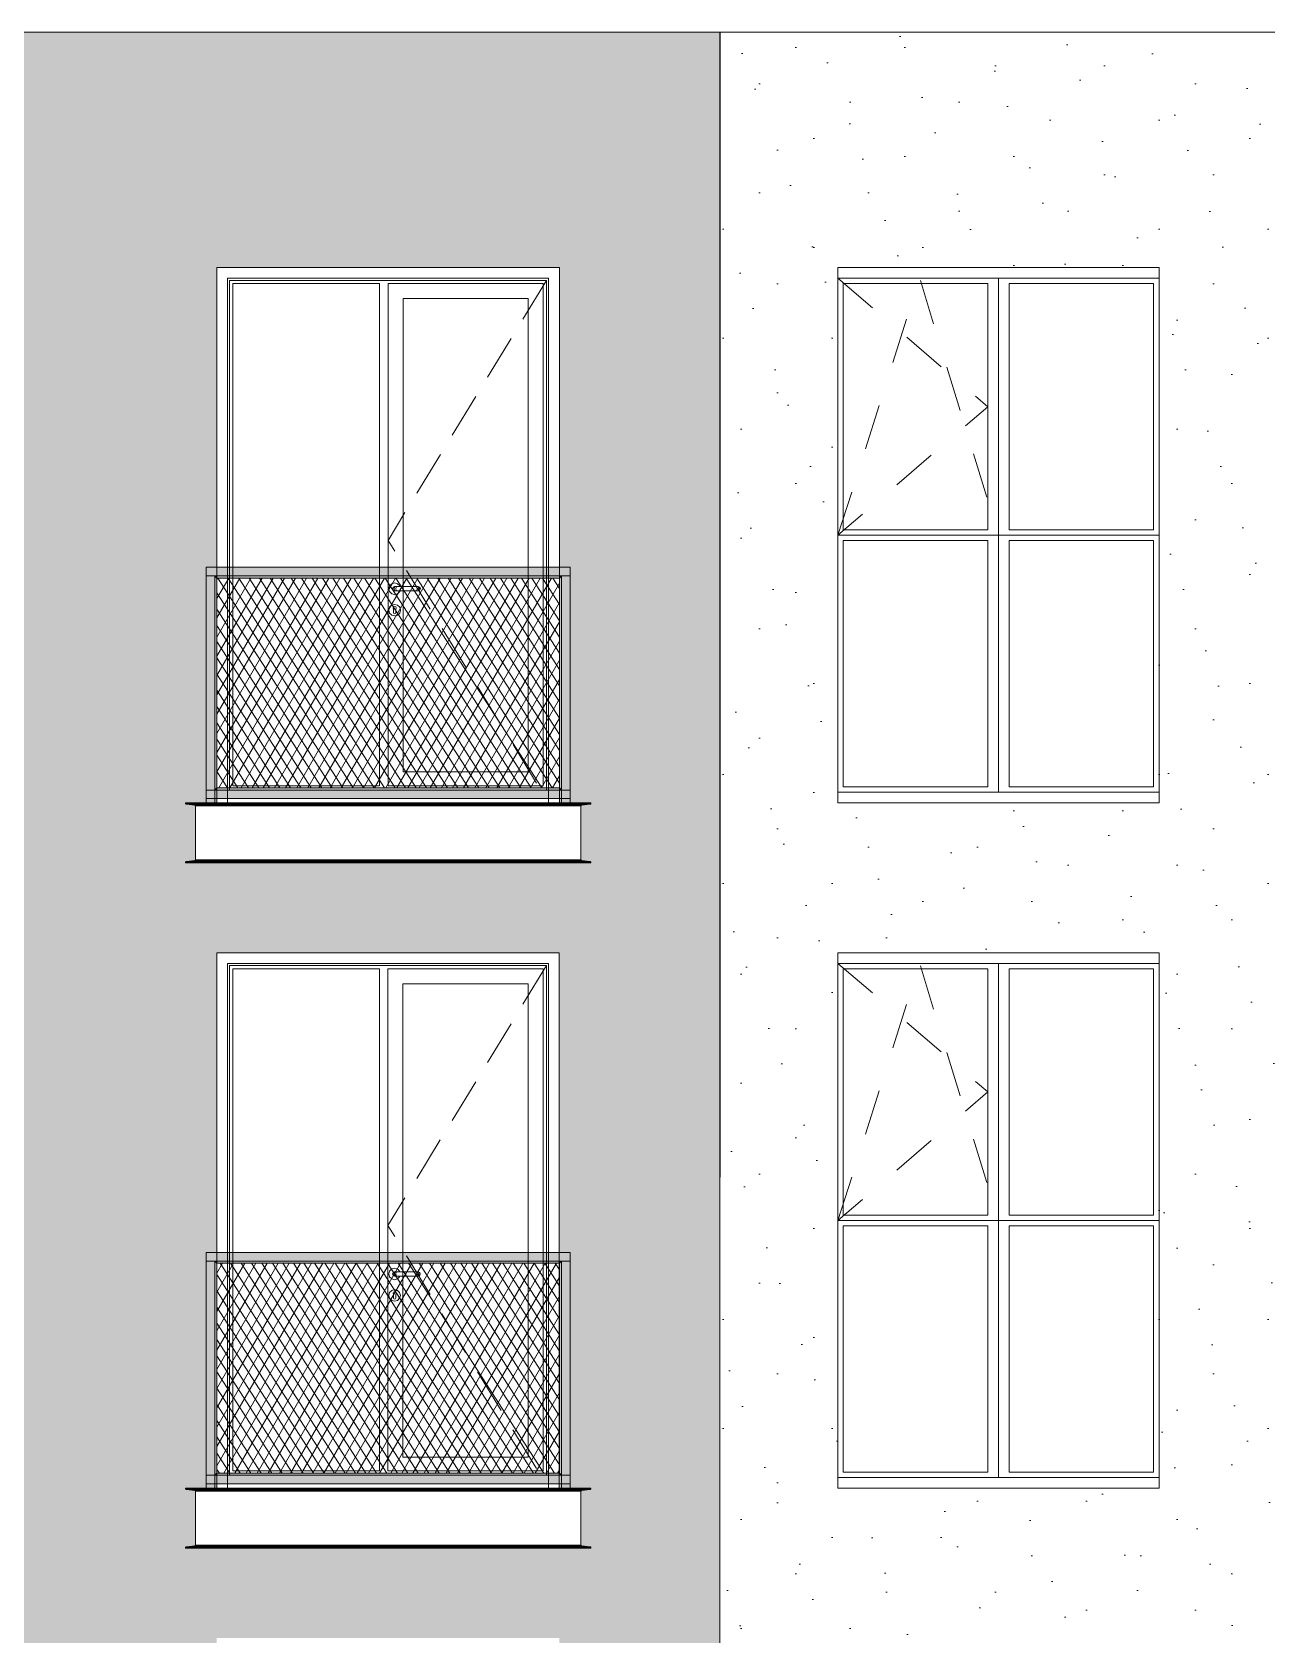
# Model space of a CAD drawing. Header units: millimetres. Extents: x 476244520 to 476657119, y 4620824743 to 4621446928.
# Drawn here: x 476607446 to 476613213, y 4621078460 to 4621085945 of the extents above; entities that cross this region are included whole.
import ezdxf

# ---------------------------------------------------------------- set-up
doc = ezdxf.new("R2010")
doc.units = ezdxf.units.MM
doc.header["$MEASUREMENT"] = 0
doc.linetypes.add('Dashed', pattern=[423.333333, 211.666667, -211.666667])
doc.linetypes.add('Hidden Line', pattern=[317.5, 211.666667, -105.833333])
for name, color, linetype, lineweight in [('0_Pen_No__7_Pen_No__250', 7, 'Continuous', 0), ('2D Drafting - General_Pen_No__7_Pen_No__7', 7, 'Continuous', 0), ('New_2D Drafting - General_Pen_No__30_Pen_No__9_Pen_No__9_Pen_No__253', 252, 'Continuous', 0), ('New_2D Drafting - General_Pen_No__30_Pen_No__9_Pen_No__9_Pen_No__255', 255, 'Continuous', 0), ('New_2D Drafting - General_Pen_No__30_Pen_No__9_Pen_No__9_Pen_No__42', 250, 'Continuous', 0), ('New_2D Drafting - General_Pen_No__30_Pen_No__9_Pen_No__9_Pen_No__7', 7, 'Continuous', 0), ('New_2D Drafting - General_Pen_No__4', 7, 'Continuous', 0), ('New_2D Drafting - General_Pen_No__7', 7, 'Continuous', 0), ('New_2D Drafting - General_Pen_No__7_Pen_No__250', 7, 'Continuous', 0), ('New_Structural - Bearing_Pen_No__250', 7, 'Continuous', 0), ('Structural - Bearing_Pen_No__250', 7, 'Continuous', 0), ('Structural - Bearing_Pen_No__7_Pen_No__7_Pen_No__7', 7, 'Continuous', 0)]:
    doc.layers.add(name, color=color, linetype=linetype, lineweight=lineweight)
pattern_1 = [(60, (476844527.15, 4621385791.044), (-38.971143, 22.5), []), (122.833095, (476844527.15, 4621385791.044), (36.8060797, 18.75), [])]

msp = doc.modelspace()

# ---------------------------------------------------------------- hatches: boundary and pattern name
at = {"layer": 'New_2D Drafting - General_Pen_No__30_Pen_No__9_Pen_No__9_Pen_No__253', "linetype": 'Continuous', "lineweight": 0}
h = msp.add_hatch(dxfattribs=at)
h.set_pattern_fill('BRICK___RUNNING_BOND', color=252, style=0, pattern_type=2)
h.set_pattern_definition([(0, (476844527.15, 4621385791.044), (0, 66.64), []), (90, (476844527.15, 4621385791.04), (-244.8, 0), [66.64, -66.64]), (90, (476844649.55, 4621385857.68), (-244.8, 0), [66.64, -66.64])])
h.paths.add_polyline_path([(476610659.182, 4621085945.125), (476610658.709, 4621075245.534), (476610408.752, 4621075245.534), (476610408.752, 4621075245.581), (476608808.752, 4621075245.581), (476607259.321, 4621075245.581), (476607259.321, 4621085545.576), (476603689.344, 4621085545.576), (476603689.333, 4621085945.125)])
h.paths.add_polyline_path([(476608209.42, 4621082345.606), (476608209.42, 4621082065.581), (476610009.42, 4621082065.581), (476610009.42, 4621082345.581), (476609908.602, 4621082345.581), (476609908.602, 4621084845.581), (476608308.602, 4621084845.581), (476608308.602, 4621082345.606)], flags=0)
h.paths.add_polyline_path([(476608209.42, 4621075945.581), (476608209.42, 4621075665.581), (476610009.42, 4621075665.581), (476610009.42, 4621075945.581), (476609908.386, 4621075945.581), (476609908.386, 4621078445.581), (476608308.386, 4621078445.582), (476608308.386, 4621075945.581)], flags=0)
h.paths.add_polyline_path([(476608209.42, 4621078865.581), (476610009.42, 4621078865.581), (476610009.42, 4621079145.581), (476609908.386, 4621079145.581), (476609908.386, 4621081645.581), (476608308.386, 4621081645.582), (476608308.386, 4621079145.581), (476608209.42, 4621079145.581)], flags=0)
at = {"layer": 'New_2D Drafting - General_Pen_No__30_Pen_No__9_Pen_No__9_Pen_No__255', "linetype": 'Continuous', "lineweight": 0}
for points in [[(476609959.42, 4621083445.583), (476609959.42, 4621083405.583), (476608259.42, 4621083405.583), (476608259.42, 4621083445.583)], [(476608299.427, 4621082345.581), (476608259.42, 4621082345.581), (476608259.42, 4621083405.583), (476608299.427, 4621083405.583)], [(476608299.427, 4621082405.581), (476608309.427, 4621082415.581), (476608309.427, 4621083395.583), (476608299.427, 4621083405.583)], [(476609909.414, 4621083395.583), (476609919.414, 4621083405.583), (476608299.427, 4621083405.583), (476608309.427, 4621083395.583)], [(476609909.414, 4621082415.581), (476609919.414, 4621082405.581), (476609919.414, 4621083405.583), (476609909.414, 4621083395.583)], [(476609959.42, 4621082345.581), (476609919.414, 4621082345.581), (476609919.414, 4621083405.583), (476609959.42, 4621083405.583)], [(476609959.42, 4621082405.581), (476609959.42, 4621082365.581), (476608259.42, 4621082365.581), (476608259.42, 4621082405.581)], [(476609919.414, 4621082405.581), (476609909.414, 4621082415.581), (476608309.427, 4621082415.581), (476608299.427, 4621082405.581)], [(476609959.42, 4621080245.583), (476609959.42, 4621080205.583), (476608259.42, 4621080205.583), (476608259.42, 4621080245.583)], [(476608299.427, 4621079145.581), (476608259.42, 4621079145.581), (476608259.42, 4621080205.583), (476608299.427, 4621080205.583)], [(476608299.427, 4621079205.581), (476608309.427, 4621079215.581), (476608309.427, 4621080195.583), (476608299.427, 4621080205.583)], [(476609909.414, 4621080195.583), (476609919.414, 4621080205.583), (476608299.427, 4621080205.583), (476608309.427, 4621080195.583)], [(476609909.414, 4621079215.581), (476609919.414, 4621079205.581), (476609919.414, 4621080205.583), (476609909.414, 4621080195.583)], [(476609959.42, 4621079145.581), (476609919.414, 4621079145.581), (476609919.414, 4621080205.583), (476609959.42, 4621080205.583)], [(476609959.42, 4621079205.581), (476609959.42, 4621079165.581), (476608259.42, 4621079165.581), (476608259.42, 4621079205.581)], [(476609919.414, 4621079205.581), (476609909.414, 4621079215.581), (476608309.427, 4621079215.581), (476608299.427, 4621079205.581)]]:
    msp.add_hatch(color=255, dxfattribs=at).paths.add_polyline_path(points)
at = {"layer": 'New_2D Drafting - General_Pen_No__30_Pen_No__9_Pen_No__9_Pen_No__42', "linetype": 'Continuous', "lineweight": 0}
h = msp.add_hatch(dxfattribs=at)
h.set_pattern_fill('CUT_STONE', color=250, style=0, pattern_type=2)
h.set_pattern_definition([(45, (476844527.15, 4621386591.04), (-254.55844, 254.55844), [0, -240, 0, -360]), (110, (476845327.15, 4621386591.04), (338.28934, 123.12725), [0, -176, 0, -304])])
h.paths.add_polyline_path([(476617959.239, 4621085945.125), (476617959.239, 4621075245.534), (476617959.239, 4621072745.57), (476617559.324, 4621072745.57), (476617559.324, 4621075245.534), (476615909.051, 4621075245.534), (476615909.051, 4621072745.532), (476612708.629, 4621072745.532), (476612708.629, 4621075245.534), (476611209.043, 4621075245.534), (476611209.043, 4621072745.576), (476610658.709, 4621072745.576), (476610658.709, 4621085945.125)])
h.paths.add_polyline_path([(476611209.346, 4621081645.533), (476612709.346, 4621081645.533), (476612709.346, 4621079145.533), (476611209.346, 4621079145.533)], flags=0)
h.paths.add_polyline_path([(476611209.346, 4621082345.533), (476611209.346, 4621084845.533), (476612709.346, 4621084845.533), (476612709.346, 4621082345.533)], flags=0)
h.paths.add_polyline_path([(476611209.346, 4621075945.533), (476611209.346, 4621078445.533), (476612709.346, 4621078445.533), (476612709.346, 4621075945.533)], flags=0)
h.paths.add_polyline_path([(476615909.334, 4621078445.533), (476617409.334, 4621078445.533), (476617409.334, 4621075945.533), (476615909.334, 4621075945.533)], flags=0)
h.paths.add_polyline_path([(476615909.334, 4621084845.533), (476617409.334, 4621084845.533), (476617409.334, 4621082345.533), (476615909.334, 4621082345.533)], flags=0)
h.paths.add_polyline_path([(476617409.334, 4621079145.533), (476615909.334, 4621079145.533), (476615909.334, 4621081645.533), (476617409.334, 4621081645.533)], flags=0)
at = {"layer": 'New_2D Drafting - General_Pen_No__7', "linetype": 'Continuous', "lineweight": 0}
h = msp.add_hatch(dxfattribs=at)
h.set_pattern_fill('BATT_INSULATION', style=0, pattern_type=2)
h.set_pattern_definition(pattern_1)
h.paths.add_polyline_path([(476608309.427, 4621083395.583), (476609909.414, 4621083395.583), (476609909.414, 4621082415.581), (476608309.427, 4621082415.581)])
h = msp.add_hatch(dxfattribs=at)
h.set_pattern_fill('BATT_INSULATION', style=0, pattern_type=2)
h.set_pattern_definition(pattern_1)
h.paths.add_polyline_path([(476608309.427, 4621080195.583), (476609909.414, 4621080195.583), (476609909.414, 4621079215.581), (476608309.427, 4621079215.581)])

# ---------------------------------------------------------------- linework, layer by layer
at = {"layer": '0_Pen_No__7_Pen_No__250', "color": 7, "linetype": 'Continuous', "lineweight": 0, "flags": 128}
for points in [[(476612709.346, 4621084845.533), (476611209.346, 4621084845.533)], [(476611209.346, 4621082345.533), (476612709.346, 4621082345.533)], [(476612709.346, 4621081645.533), (476611209.346, 4621081645.533)], [(476611209.346, 4621079145.533), (476612709.346, 4621079145.533)]]:
    msp.add_lwpolyline(points, dxfattribs=at)
at = {"layer": '2D Drafting - General_Pen_No__7_Pen_No__7', "color": 7, "linetype": 'Continuous', "lineweight": 0, "flags": 128}
for points in [[(476609904.485, 4621082345.581), (476608308.602, 4621082345.581), (476608308.602, 4621084845.582), (476609908.602, 4621084845.581)], [(476609908.602, 4621084845.581), (476609908.602, 4621082345.581), (476609904.485, 4621082345.581)], [(476609904.27, 4621079145.581), (476608308.386, 4621079145.581), (476608308.386, 4621081645.582), (476609908.386, 4621081645.581)], [(476609908.386, 4621081645.581), (476609908.386, 4621079145.581), (476609904.27, 4621079145.581)]]:
    msp.add_lwpolyline(points, dxfattribs=at)
for points in [[(476608358.602, 4621084795.58), (476609858.602, 4621084795.58), (476609858.602, 4621082345.582), (476608358.602, 4621082345.583)], [(476608368.602, 4621084785.58), (476609848.602, 4621084785.58), (476609848.602, 4621082405.583), (476608368.602, 4621082405.583)], [(476608383.602, 4621084770.58), (476609068.602, 4621084770.58), (476609068.602, 4621082425.583), (476608383.602, 4621082425.583)], [(476609108.598, 4621084770.58), (476609833.602, 4621084770.58), (476609833.602, 4621082425.583), (476609108.602, 4621082425.583)], [(476609178.602, 4621084700.58), (476609763.602, 4621084700.58), (476609763.602, 4621082490.583), (476609178.602, 4621082490.583)], [(476608358.386, 4621081595.58), (476609858.386, 4621081595.58), (476609858.386, 4621079145.582), (476608358.386, 4621079145.583)], [(476608368.386, 4621081585.58), (476609848.386, 4621081585.58), (476609848.386, 4621079205.583), (476608368.386, 4621079205.583)], [(476608383.386, 4621081570.58), (476609068.386, 4621081570.58), (476609068.386, 4621079225.583), (476608383.386, 4621079225.583)], [(476609108.382, 4621081570.58), (476609833.386, 4621081570.58), (476609833.386, 4621079225.583), (476609108.386, 4621079225.583)], [(476609178.386, 4621081500.58), (476609763.386, 4621081500.58), (476609763.386, 4621079290.583), (476609178.386, 4621079290.583)]]:
    msp.add_lwpolyline(points, close=True, dxfattribs=at)
at = {"layer": '2D Drafting - General_Pen_No__7_Pen_No__7', "color": 7, "linetype": 'Hidden Line', "lineweight": 0, "flags": 128}
for points in [[(476609848.602, 4621084785.58), (476609108.602, 4621083571.458), (476609857.825, 4621082346.866)], [(476609848.386, 4621081585.58), (476609108.386, 4621080371.458), (476609857.609, 4621079146.866)]]:
    msp.add_lwpolyline(points, dxfattribs=at)
at = {"layer": 'New_2D Drafting - General_Pen_No__30_Pen_No__9_Pen_No__9_Pen_No__7', "color": 7, "linetype": 'Continuous', "lineweight": 0, "flags": 128}
for points in [[(476610659.182, 4621085945.125), (476610658.709, 4621075245.534), (476610408.752, 4621075245.534), (476610408.752, 4621075245.581), (476608808.752, 4621075245.581), (476607259.321, 4621075245.581), (476607259.321, 4621085545.576), (476603689.344, 4621085545.576), (476603689.333, 4621085945.125)], [(476617959.239, 4621085945.125), (476617959.239, 4621075245.534), (476617959.239, 4621072745.57), (476617559.324, 4621072745.57), (476617559.324, 4621075245.534), (476615909.051, 4621075245.534), (476615909.051, 4621072745.532), (476612708.629, 4621072745.532), (476612708.629, 4621075245.534), (476611209.043, 4621075245.534), (476611209.043, 4621072745.576), (476610658.709, 4621072745.576), (476610658.709, 4621085945.125)], [(476608209.42, 4621082345.606), (476608209.42, 4621082065.581), (476610009.42, 4621082065.581), (476610009.42, 4621082345.581), (476609908.602, 4621082345.581), (476609908.602, 4621084845.581), (476608308.602, 4621084845.581), (476608308.602, 4621082345.606)], [(476611209.346, 4621082345.533), (476611209.346, 4621084845.533), (476612709.346, 4621084845.533), (476612709.346, 4621082345.533)], [(476609959.42, 4621083445.583), (476609959.42, 4621083405.583), (476608259.42, 4621083405.583), (476608259.42, 4621083445.583)], [(476608299.427, 4621082345.581), (476608259.42, 4621082345.581), (476608259.42, 4621083405.583), (476608299.427, 4621083405.583)], [(476608299.427, 4621082405.581), (476608309.427, 4621082415.581), (476608309.427, 4621083395.583), (476608299.427, 4621083405.583)], [(476609909.414, 4621083395.583), (476609919.414, 4621083405.583), (476608299.427, 4621083405.583), (476608309.427, 4621083395.583)], [(476609909.414, 4621082415.581), (476609919.414, 4621082405.581), (476609919.414, 4621083405.583), (476609909.414, 4621083395.583)], [(476609959.42, 4621082345.581), (476609919.414, 4621082345.581), (476609919.414, 4621083405.583), (476609959.42, 4621083405.583)], [(476609959.42, 4621082405.581), (476609959.42, 4621082365.581), (476608259.42, 4621082365.581), (476608259.42, 4621082405.581)], [(476609919.414, 4621082405.581), (476609909.414, 4621082415.581), (476608309.427, 4621082415.581), (476608299.427, 4621082405.581)], [(476608209.42, 4621078865.581), (476610009.42, 4621078865.581), (476610009.42, 4621079145.581), (476609908.386, 4621079145.581), (476609908.386, 4621081645.581), (476608308.386, 4621081645.582), (476608308.386, 4621079145.581), (476608209.42, 4621079145.581)], [(476611209.346, 4621081645.533), (476612709.346, 4621081645.533), (476612709.346, 4621079145.533), (476611209.346, 4621079145.533)], [(476609959.42, 4621080245.583), (476609959.42, 4621080205.583), (476608259.42, 4621080205.583), (476608259.42, 4621080245.583)], [(476608299.427, 4621079145.581), (476608259.42, 4621079145.581), (476608259.42, 4621080205.583), (476608299.427, 4621080205.583)], [(476608299.427, 4621079205.581), (476608309.427, 4621079215.581), (476608309.427, 4621080195.583), (476608299.427, 4621080205.583)], [(476609909.414, 4621080195.583), (476609919.414, 4621080205.583), (476608299.427, 4621080205.583), (476608309.427, 4621080195.583)], [(476609909.414, 4621079215.581), (476609919.414, 4621079205.581), (476609919.414, 4621080205.583), (476609909.414, 4621080195.583)], [(476609959.42, 4621079145.581), (476609919.414, 4621079145.581), (476609919.414, 4621080205.583), (476609959.42, 4621080205.583)], [(476609959.42, 4621079205.581), (476609959.42, 4621079165.581), (476608259.42, 4621079165.581), (476608259.42, 4621079205.581)], [(476609919.414, 4621079205.581), (476609909.414, 4621079215.581), (476608309.427, 4621079215.581), (476608299.427, 4621079205.581)]]:
    msp.add_lwpolyline(points, close=True, dxfattribs=at)
at = {"layer": 'New_2D Drafting - General_Pen_No__4', "color": 7, "linetype": 'Continuous', "lineweight": 0, "flags": 128}
for points in [[(476608309.427, 4621083395.583), (476609909.414, 4621083395.583), (476609909.414, 4621082415.581), (476608309.427, 4621082415.581)], [(476608309.427, 4621080195.583), (476609909.414, 4621080195.583), (476609909.414, 4621079215.581), (476608309.427, 4621079215.581)]]:
    msp.add_lwpolyline(points, close=True, dxfattribs=at)
at = {"layer": 'New_2D Drafting - General_Pen_No__7_Pen_No__250', "color": 7, "linetype": 'Dashed', "lineweight": 0, "flags": 128}
for points in [[(476611209.549, 4621083595.533), (476611591.408, 4621084795.533), (476611959.283, 4621083595.533)], [(476611209.549, 4621084795.533), (476611909.342, 4621084195.533), (476611209.549, 4621083595.533)], [(476611209.549, 4621080395.533), (476611591.408, 4621081595.533), (476611959.283, 4621080395.533)], [(476611209.549, 4621081595.533), (476611909.342, 4621080995.533), (476611209.549, 4621080395.533)]]:
    msp.add_lwpolyline(points, dxfattribs=at)
at = {"layer": 'New_Structural - Bearing_Pen_No__250', "color": 7, "linetype": 'Continuous', "lineweight": 0}
for p, q in [((476609116.109, 4621083359.081), (476609112.492, 4621083345.581)), ((476609112.492, 4621083345.581), (476609116.109, 4621083332.081)), ((476609125.992, 4621083368.964), (476609116.109, 4621083359.081)), ((476609139.492, 4621083372.581), (476609125.992, 4621083368.964)), ((476609132.421, 4621083352.653), (476609129.492, 4621083345.581)), ((476609129.492, 4621083345.581), (476609132.421, 4621083338.51)), ((476609133.973, 4621083352.653), (476609131.214, 4621083345.581)), ((476609131.214, 4621083345.581), (476609133.973, 4621083338.51)), ((476609139.492, 4621083355.581), (476609132.421, 4621083352.653)), ((476609138.787, 4621083352.653), (476609136.676, 4621083345.581)), ((476609136.676, 4621083345.581), (476609138.787, 4621083338.51)), ((476609152.992, 4621083368.964), (476609139.492, 4621083372.581)), ((476609139.492, 4621083355.581), (476609140.634, 4621083355.581)), ((476609140.634, 4621083355.581), (476609143.885, 4621083355.581)), ((476609143.885, 4621083355.581), (476609148.752, 4621083355.581)), ((476609145.993, 4621083352.653), (476609144.85, 4621083345.581)), ((476609144.85, 4621083345.581), (476609145.993, 4621083338.51)), ((476609148.752, 4621083355.581), (476609154.492, 4621083355.581)), ((476609162.875, 4621083359.081), (476609152.992, 4621083368.964)), ((476609154.492, 4621083355.581), (476609234.492, 4621083355.581)), ((476609163.812, 4621083355.581), (476609162.875, 4621083359.081)), ((476609234.492, 4621083355.581), (476609240.232, 4621083355.581)), ((476609240.232, 4621083355.581), (476609245.099, 4621083355.581)), ((476609242.991, 4621083352.653), (476609244.134, 4621083345.581)), ((476609244.134, 4621083345.581), (476609242.991, 4621083338.51)), ((476609245.099, 4621083355.581), (476609248.35, 4621083355.581)), ((476609248.35, 4621083355.581), (476609249.492, 4621083355.581)), ((476609249.492, 4621083355.581), (476609256.563, 4621083352.653)), ((476609250.197, 4621083352.653), (476609252.308, 4621083345.581)), ((476609252.308, 4621083345.581), (476609250.197, 4621083338.51)), ((476609255.011, 4621083352.653), (476609257.77, 4621083345.581)), ((476609257.77, 4621083345.581), (476609255.011, 4621083338.51)), ((476609256.563, 4621083352.653), (476609259.492, 4621083345.581)), ((476609259.492, 4621083345.581), (476609256.563, 4621083338.51)), ((476609116.109, 4621083332.081), (476609125.992, 4621083322.199)), ((476609125.992, 4621083268.964), (476609116.109, 4621083259.081)), ((476609125.992, 4621083322.199), (476609139.492, 4621083318.581)), ((476609139.492, 4621083272.581), (476609125.992, 4621083268.964)), ((476609132.421, 4621083338.51), (476609139.492, 4621083335.581)), ((476609139.492, 4621083335.581), (476609140.634, 4621083335.581)), ((476609139.492, 4621083318.581), (476609152.992, 4621083322.199)), ((476609152.992, 4621083268.964), (476609139.492, 4621083272.581)), ((476609140.634, 4621083335.581), (476609143.885, 4621083335.581)), ((476609143.885, 4621083335.581), (476609148.752, 4621083335.581)), ((476609148.752, 4621083335.581), (476609154.492, 4621083335.581)), ((476609152.992, 4621083322.199), (476609162.875, 4621083332.081)), ((476609162.875, 4621083259.081), (476609152.992, 4621083268.964)), ((476609154.492, 4621083335.581), (476609234.492, 4621083335.581)), ((476609162.875, 4621083332.081), (476609163.812, 4621083335.581)), ((476609234.492, 4621083335.581), (476609240.232, 4621083335.581)), ((476609240.232, 4621083335.581), (476609245.099, 4621083335.581)), ((476609245.099, 4621083335.581), (476609248.35, 4621083335.581)), ((476609248.35, 4621083335.581), (476609249.492, 4621083335.581)), ((476609256.563, 4621083338.51), (476609249.492, 4621083335.581)), ((476609116.109, 4621083259.081), (476609112.492, 4621083245.581)), ((476609112.492, 4621083245.581), (476609116.109, 4621083232.081)), ((476609116.109, 4621083232.081), (476609125.992, 4621083222.199)), ((476609125.992, 4621083222.199), (476609139.492, 4621083218.581)), ((476609132.772, 4621083257.221), (476609132.024, 4621083255.274)), ((476609134.492, 4621083249.981), (476609132.024, 4621083255.274)), ((476609132.772, 4621083257.221), (476609134.117, 4621083260.725)), ((476609134.117, 4621083260.725), (476609139.492, 4621083263.007)), ((476609134.492, 4621083248.468), (476609134.492, 4621083249.981)), ((476609134.492, 4621083248.468), (476609134.492, 4621083245.581)), ((476609134.492, 4621083245.581), (476609134.492, 4621083242.695)), ((476609134.492, 4621083242.695), (476609134.492, 4621083236.921)), ((476609134.492, 4621083236.921), (476609134.492, 4621083233.081)), ((476609135.956, 4621083229.546), (476609134.492, 4621083233.081)), ((476609139.492, 4621083228.081), (476609135.956, 4621083229.546)), ((476609139.492, 4621083263.007), (476609144.867, 4621083260.725)), ((476609143.028, 4621083229.546), (476609139.492, 4621083228.081)), ((476609139.492, 4621083218.581), (476609152.992, 4621083222.199)), ((476609144.492, 4621083233.081), (476609143.028, 4621083229.546)), ((476609146.96, 4621083255.274), (476609144.492, 4621083249.981)), ((476609144.492, 4621083249.981), (476609144.492, 4621083248.468)), ((476609144.492, 4621083248.468), (476609144.492, 4621083245.581)), ((476609144.492, 4621083245.581), (476609144.492, 4621083242.695)), ((476609144.492, 4621083242.695), (476609144.492, 4621083236.921)), ((476609144.492, 4621083236.921), (476609144.492, 4621083233.081)), ((476609146.212, 4621083257.221), (476609144.867, 4621083260.725)), ((476609146.212, 4621083257.221), (476609146.96, 4621083255.274)), ((476609152.992, 4621083222.199), (476609162.875, 4621083232.081)), ((476609166.492, 4621083245.581), (476609162.875, 4621083259.081)), ((476609162.875, 4621083232.081), (476609166.492, 4621083245.581)), ((476609115.894, 4621080159.081), (476609112.277, 4621080145.581)), ((476609112.277, 4621080145.581), (476609115.894, 4621080132.081)), ((476609125.777, 4621080168.964), (476609115.894, 4621080159.081)), ((476609115.894, 4621080132.081), (476609125.777, 4621080122.199)), ((476609139.277, 4621080172.581), (476609125.777, 4621080168.964)), ((476609125.777, 4621080122.199), (476609139.277, 4621080118.581)), ((476609132.206, 4621080152.653), (476609129.277, 4621080145.581)), ((476609129.277, 4621080145.581), (476609132.206, 4621080138.51)), ((476609133.758, 4621080152.653), (476609130.999, 4621080145.581)), ((476609130.999, 4621080145.581), (476609133.758, 4621080138.51)), ((476609139.277, 4621080155.581), (476609132.206, 4621080152.653)), ((476609132.206, 4621080138.51), (476609139.277, 4621080135.581)), ((476609138.572, 4621080152.653), (476609136.46, 4621080145.581)), ((476609136.46, 4621080145.581), (476609138.572, 4621080138.51)), ((476609152.777, 4621080168.964), (476609139.277, 4621080172.581)), ((476609139.277, 4621080155.581), (476609140.418, 4621080155.581)), ((476609139.277, 4621080135.581), (476609140.418, 4621080135.581)), ((476609139.277, 4621080118.581), (476609152.777, 4621080122.199)), ((476609140.418, 4621080155.581), (476609143.67, 4621080155.581)), ((476609140.418, 4621080135.581), (476609143.67, 4621080135.581)), ((476609143.67, 4621080155.581), (476609148.536, 4621080155.581)), ((476609143.67, 4621080135.581), (476609148.536, 4621080135.581)), ((476609145.777, 4621080152.653), (476609144.635, 4621080145.581)), ((476609144.635, 4621080145.581), (476609145.777, 4621080138.51)), ((476609148.536, 4621080155.581), (476609154.277, 4621080155.581)), ((476609148.536, 4621080135.581), (476609154.277, 4621080135.581)), ((476609162.659, 4621080159.081), (476609152.777, 4621080168.964)), ((476609152.777, 4621080122.199), (476609162.659, 4621080132.081)), ((476609154.277, 4621080155.581), (476609234.277, 4621080155.581)), ((476609154.277, 4621080135.581), (476609234.277, 4621080135.581)), ((476609163.597, 4621080155.581), (476609162.659, 4621080159.081)), ((476609162.659, 4621080132.081), (476609163.597, 4621080135.581)), ((476609234.277, 4621080155.581), (476609240.017, 4621080155.581)), ((476609234.277, 4621080135.581), (476609240.017, 4621080135.581)), ((476609240.017, 4621080155.581), (476609244.883, 4621080155.581)), ((476609240.017, 4621080135.581), (476609244.883, 4621080135.581)), ((476609242.776, 4621080152.653), (476609243.919, 4621080145.581)), ((476609243.919, 4621080145.581), (476609242.776, 4621080138.51)), ((476609244.883, 4621080155.581), (476609248.135, 4621080155.581)), ((476609244.883, 4621080135.581), (476609248.135, 4621080135.581)), ((476609248.135, 4621080155.581), (476609249.277, 4621080155.581)), ((476609248.135, 4621080135.581), (476609249.277, 4621080135.581)), ((476609249.277, 4621080155.581), (476609256.348, 4621080152.653)), ((476609256.348, 4621080138.51), (476609249.277, 4621080135.581)), ((476609249.981, 4621080152.653), (476609252.093, 4621080145.581)), ((476609252.093, 4621080145.581), (476609249.981, 4621080138.51)), ((476609254.796, 4621080152.653), (476609257.555, 4621080145.581)), ((476609257.555, 4621080145.581), (476609254.796, 4621080138.51)), ((476609256.348, 4621080152.653), (476609259.277, 4621080145.581)), ((476609259.277, 4621080145.581), (476609256.348, 4621080138.51)), ((476609115.894, 4621080059.081), (476609112.277, 4621080045.581)), ((476609125.777, 4621080068.964), (476609115.894, 4621080059.081)), ((476609139.277, 4621080072.581), (476609125.777, 4621080068.964)), ((476609132.556, 4621080057.221), (476609131.809, 4621080055.274)), ((476609134.277, 4621080049.981), (476609131.809, 4621080055.274)), ((476609132.556, 4621080057.221), (476609133.901, 4621080060.725)), ((476609133.901, 4621080060.725), (476609139.277, 4621080063.007)), ((476609134.277, 4621080048.468), (476609134.277, 4621080049.981)), ((476609134.277, 4621080048.468), (476609134.277, 4621080045.581)), ((476609152.777, 4621080068.964), (476609139.277, 4621080072.581)), ((476609139.277, 4621080063.007), (476609144.652, 4621080060.725)), ((476609146.744, 4621080055.274), (476609144.277, 4621080049.981)), ((476609144.277, 4621080049.981), (476609144.277, 4621080048.468)), ((476609144.277, 4621080048.468), (476609144.277, 4621080045.581)), ((476609145.997, 4621080057.221), (476609144.652, 4621080060.725)), ((476609145.997, 4621080057.221), (476609146.744, 4621080055.274)), ((476609162.659, 4621080059.081), (476609152.777, 4621080068.964)), ((476609166.277, 4621080045.581), (476609162.659, 4621080059.081)), ((476609112.277, 4621080045.581), (476609115.894, 4621080032.081)), ((476609115.894, 4621080032.081), (476609125.777, 4621080022.199)), ((476609125.777, 4621080022.199), (476609139.277, 4621080018.581)), ((476609134.277, 4621080045.581), (476609134.277, 4621080042.695)), ((476609134.277, 4621080042.695), (476609134.277, 4621080036.921)), ((476609134.277, 4621080036.921), (476609134.277, 4621080033.081)), ((476609135.741, 4621080029.546), (476609134.277, 4621080033.081)), ((476609139.277, 4621080028.081), (476609135.741, 4621080029.546)), ((476609142.812, 4621080029.546), (476609139.277, 4621080028.081)), ((476609139.277, 4621080018.581), (476609152.777, 4621080022.199)), ((476609144.277, 4621080033.081), (476609142.812, 4621080029.546)), ((476609144.277, 4621080045.581), (476609144.277, 4621080042.695)), ((476609144.277, 4621080042.695), (476609144.277, 4621080036.921)), ((476609144.277, 4621080036.921), (476609144.277, 4621080033.081)), ((476609152.777, 4621080022.199), (476609162.659, 4621080032.081)), ((476609162.659, 4621080032.081), (476609166.277, 4621080045.581))]:
    msp.add_line(p, q, dxfattribs=at)
at = {"layer": 'Structural - Bearing_Pen_No__250', "color": 7, "linetype": 'Continuous', "lineweight": 0}
for p, q in [((476608163.094, 4621082343.086), (476608163.094, 4621082345.581)), ((476608163.094, 4621082345.581), (476610055.746, 4621082345.581)), ((476608163.494, 4621082341.556), (476608163.094, 4621082343.086)), ((476608163.094, 4621082343.086), (476610055.746, 4621082343.086)), ((476608164.632, 4621082340.258), (476608163.494, 4621082341.556)), ((476608166.335, 4621082339.391), (476608164.632, 4621082340.258)), ((476608167.557, 4621082339.131), (476608166.335, 4621082339.391)), ((476608204.958, 4621082335.142), (476608167.557, 4621082339.131)), ((476608167.557, 4621082339.131), (476610051.284, 4621082339.131)), ((476608206.18, 4621082334.882), (476608204.958, 4621082335.142)), ((476608204.958, 4621082335.142), (476610013.883, 4621082335.142)), ((476608207.883, 4621082334.015), (476608206.18, 4621082334.882)), ((476608209.021, 4621082332.717), (476608207.883, 4621082334.015)), ((476608209.42, 4621082331.186), (476608209.021, 4621082332.717)), ((476608209.42, 4621082331.186), (476610009.42, 4621082331.186)), ((476608209.42, 4621082079.976), (476608209.42, 4621082331.186)), ((476610009.42, 4621082331.186), (476610009.82, 4621082332.717)), ((476610009.42, 4621082079.976), (476610009.42, 4621082331.186)), ((476610009.82, 4621082332.717), (476610010.958, 4621082334.015)), ((476610010.958, 4621082334.015), (476610012.661, 4621082334.882)), ((476610012.661, 4621082334.882), (476610013.883, 4621082335.142)), ((476610013.883, 4621082335.142), (476610051.284, 4621082339.131)), ((476610051.284, 4621082339.131), (476610052.506, 4621082339.391)), ((476610052.506, 4621082339.391), (476610054.209, 4621082340.258)), ((476610054.209, 4621082340.258), (476610055.347, 4621082341.556)), ((476610055.347, 4621082341.556), (476610055.746, 4621082343.086)), ((476610055.746, 4621082343.086), (476610055.746, 4621082345.581)), ((476608163.094, 4621082068.076), (476608163.494, 4621082069.607)), ((476608163.494, 4621082069.607), (476608164.632, 4621082070.905)), ((476608164.632, 4621082070.905), (476608166.335, 4621082071.772)), ((476608166.335, 4621082071.772), (476608167.557, 4621082072.032)), ((476608167.557, 4621082072.032), (476608204.958, 4621082076.021)), ((476608167.557, 4621082072.032), (476610051.284, 4621082072.032)), ((476608204.958, 4621082076.021), (476608206.18, 4621082076.281)), ((476608204.958, 4621082076.021), (476610013.883, 4621082076.021)), ((476608206.18, 4621082076.281), (476608207.883, 4621082077.148)), ((476608207.883, 4621082077.148), (476608209.021, 4621082078.446)), ((476608209.021, 4621082078.446), (476608209.42, 4621082079.976)), ((476608209.405, 4621082079.976), (476610009.42, 4621082079.976)), ((476610009.82, 4621082078.446), (476610009.42, 4621082079.976)), ((476610010.958, 4621082077.148), (476610009.82, 4621082078.446)), ((476610012.661, 4621082076.281), (476610010.958, 4621082077.148)), ((476610013.883, 4621082076.021), (476610012.661, 4621082076.281)), ((476610051.284, 4621082072.032), (476610013.883, 4621082076.021)), ((476610052.506, 4621082071.772), (476610051.284, 4621082072.032)), ((476610054.209, 4621082070.905), (476610052.506, 4621082071.772)), ((476610055.347, 4621082069.607), (476610054.209, 4621082070.905)), ((476610055.746, 4621082068.076), (476610055.347, 4621082069.607)), ((476608163.094, 4621082065.581), (476608163.094, 4621082068.076)), ((476608163.094, 4621082068.076), (476610055.746, 4621082068.076)), ((476608163.094, 4621082065.581), (476610055.746, 4621082065.581)), ((476610055.746, 4621082065.581), (476610055.746, 4621082068.076)), ((476608163.094, 4621079143.086), (476608163.094, 4621079145.581)), ((476608163.094, 4621079145.581), (476610055.746, 4621079145.581)), ((476608163.494, 4621079141.556), (476608163.094, 4621079143.086)), ((476608163.094, 4621079143.086), (476610055.746, 4621079143.086)), ((476608164.632, 4621079140.258), (476608163.494, 4621079141.556)), ((476608166.335, 4621079139.391), (476608164.632, 4621079140.258)), ((476608167.557, 4621079139.131), (476608166.335, 4621079139.391)), ((476608204.958, 4621079135.142), (476608167.557, 4621079139.131)), ((476608167.557, 4621079139.131), (476610051.284, 4621079139.131)), ((476608206.18, 4621079134.882), (476608204.958, 4621079135.142)), ((476608204.958, 4621079135.142), (476610013.883, 4621079135.142)), ((476608207.883, 4621079134.015), (476608206.18, 4621079134.882)), ((476608209.021, 4621079132.717), (476608207.883, 4621079134.015)), ((476608209.42, 4621079131.186), (476608209.021, 4621079132.717)), ((476608209.42, 4621079131.186), (476610009.42, 4621079131.186)), ((476608209.42, 4621078879.976), (476608209.42, 4621079131.186)), ((476610009.42, 4621079131.186), (476610009.82, 4621079132.717)), ((476610009.42, 4621078879.976), (476610009.42, 4621079131.186)), ((476610009.82, 4621079132.717), (476610010.958, 4621079134.015)), ((476610010.958, 4621079134.015), (476610012.661, 4621079134.882)), ((476610012.661, 4621079134.882), (476610013.883, 4621079135.142)), ((476610013.883, 4621079135.142), (476610051.284, 4621079139.131)), ((476610051.284, 4621079139.131), (476610052.506, 4621079139.391)), ((476610052.506, 4621079139.391), (476610054.209, 4621079140.258)), ((476610054.209, 4621079140.258), (476610055.347, 4621079141.556)), ((476610055.347, 4621079141.556), (476610055.746, 4621079143.086)), ((476610055.746, 4621079143.086), (476610055.746, 4621079145.581)), ((476608163.094, 4621078868.076), (476608163.494, 4621078869.607)), ((476608163.094, 4621078865.581), (476608163.094, 4621078868.076)), ((476608163.094, 4621078868.076), (476610055.746, 4621078868.076)), ((476608163.094, 4621078865.581), (476610055.746, 4621078865.581)), ((476608163.494, 4621078869.607), (476608164.632, 4621078870.905)), ((476608164.632, 4621078870.905), (476608166.335, 4621078871.772)), ((476608166.335, 4621078871.772), (476608167.557, 4621078872.032)), ((476608167.557, 4621078872.032), (476608204.958, 4621078876.021)), ((476608167.557, 4621078872.032), (476610051.284, 4621078872.032)), ((476608204.958, 4621078876.021), (476608206.18, 4621078876.281)), ((476608204.958, 4621078876.021), (476610013.883, 4621078876.021)), ((476608206.18, 4621078876.281), (476608207.883, 4621078877.148)), ((476608207.883, 4621078877.148), (476608209.021, 4621078878.446)), ((476608209.021, 4621078878.446), (476608209.42, 4621078879.976)), ((476608209.405, 4621078879.976), (476610009.42, 4621078879.976)), ((476610009.82, 4621078878.446), (476610009.42, 4621078879.976)), ((476610010.958, 4621078877.148), (476610009.82, 4621078878.446)), ((476610012.661, 4621078876.281), (476610010.958, 4621078877.148)), ((476610013.883, 4621078876.021), (476610012.661, 4621078876.281)), ((476610051.284, 4621078872.032), (476610013.883, 4621078876.021)), ((476610052.506, 4621078871.772), (476610051.284, 4621078872.032)), ((476610054.209, 4621078870.905), (476610052.506, 4621078871.772)), ((476610055.347, 4621078869.607), (476610054.209, 4621078870.905)), ((476610055.746, 4621078868.076), (476610055.347, 4621078869.607)), ((476610055.746, 4621078865.581), (476610055.746, 4621078868.076))]:
    msp.add_line(p, q, dxfattribs=at)
at = {"layer": 'Structural - Bearing_Pen_No__7_Pen_No__7_Pen_No__7', "color": 7, "linetype": 'Continuous', "lineweight": 0}
for p, q in [((476611209.549, 4621084795.533), (476611209.549, 4621082395.533)), ((476612709.016, 4621084795.533), (476611209.549, 4621084795.533)), ((476611234.549, 4621084770.533), (476611909.342, 4621084770.533)), ((476611234.549, 4621083620.533), (476611234.549, 4621084770.533)), ((476611909.342, 4621084770.533), (476611909.342, 4621083620.533)), ((476611959.342, 4621084795.533), (476611959.283, 4621082395.596)), ((476612009.346, 4621084770.533), (476612684.016, 4621084770.533)), ((476612009.346, 4621083620.533), (476612009.346, 4621084770.533)), ((476612684.016, 4621084770.533), (476612684.016, 4621083620.533)), ((476612709.016, 4621082395.533), (476612709.016, 4621084795.533)), ((476612709.016, 4621083595.533), (476611209.549, 4621083595.533)), ((476611909.342, 4621083620.533), (476611234.549, 4621083620.533)), ((476611909.342, 4621083570.533), (476611234.549, 4621083570.533)), ((476611234.549, 4621083570.533), (476611234.549, 4621082420.533)), ((476611909.342, 4621082420.533), (476611909.342, 4621083570.533)), ((476612684.016, 4621083620.533), (476612009.346, 4621083620.533)), ((476612009.346, 4621083570.533), (476612009.346, 4621082420.533)), ((476612684.016, 4621083570.533), (476612009.346, 4621083570.533)), ((476612684.016, 4621082420.533), (476612684.016, 4621083570.533)), ((476611209.549, 4621082395.533), (476612709.016, 4621082395.533)), ((476611234.549, 4621082420.533), (476611909.342, 4621082420.533)), ((476612009.346, 4621082420.533), (476612684.016, 4621082420.533)), ((476611209.549, 4621081595.533), (476611209.549, 4621079195.533)), ((476612709.016, 4621081595.533), (476611209.549, 4621081595.533)), ((476611234.549, 4621081570.533), (476611909.342, 4621081570.533)), ((476611234.549, 4621080420.533), (476611234.549, 4621081570.533)), ((476611909.342, 4621081570.533), (476611909.342, 4621080420.533)), ((476611959.342, 4621081595.533), (476611959.283, 4621079195.596)), ((476612009.346, 4621081570.533), (476612684.016, 4621081570.533)), ((476612009.346, 4621080420.533), (476612009.346, 4621081570.533)), ((476612684.016, 4621081570.533), (476612684.016, 4621080420.533)), ((476612709.016, 4621079195.533), (476612709.016, 4621081595.533)), ((476612709.016, 4621080395.533), (476611209.549, 4621080395.533)), ((476611909.342, 4621080420.533), (476611234.549, 4621080420.533)), ((476611909.342, 4621080370.533), (476611234.549, 4621080370.533)), ((476611234.549, 4621080370.533), (476611234.549, 4621079220.533)), ((476611909.342, 4621079220.533), (476611909.342, 4621080370.533)), ((476612684.016, 4621080420.533), (476612009.346, 4621080420.533)), ((476612009.346, 4621080370.533), (476612009.346, 4621079220.533)), ((476612684.016, 4621080370.533), (476612009.346, 4621080370.533)), ((476612684.016, 4621079220.533), (476612684.016, 4621080370.533)), ((476611209.549, 4621079195.533), (476612709.016, 4621079195.533)), ((476611234.549, 4621079220.533), (476611909.342, 4621079220.533)), ((476612009.346, 4621079220.533), (476612684.016, 4621079220.533))]:
    msp.add_line(p, q, dxfattribs=at)

doc.saveas('drawing.dxf')
